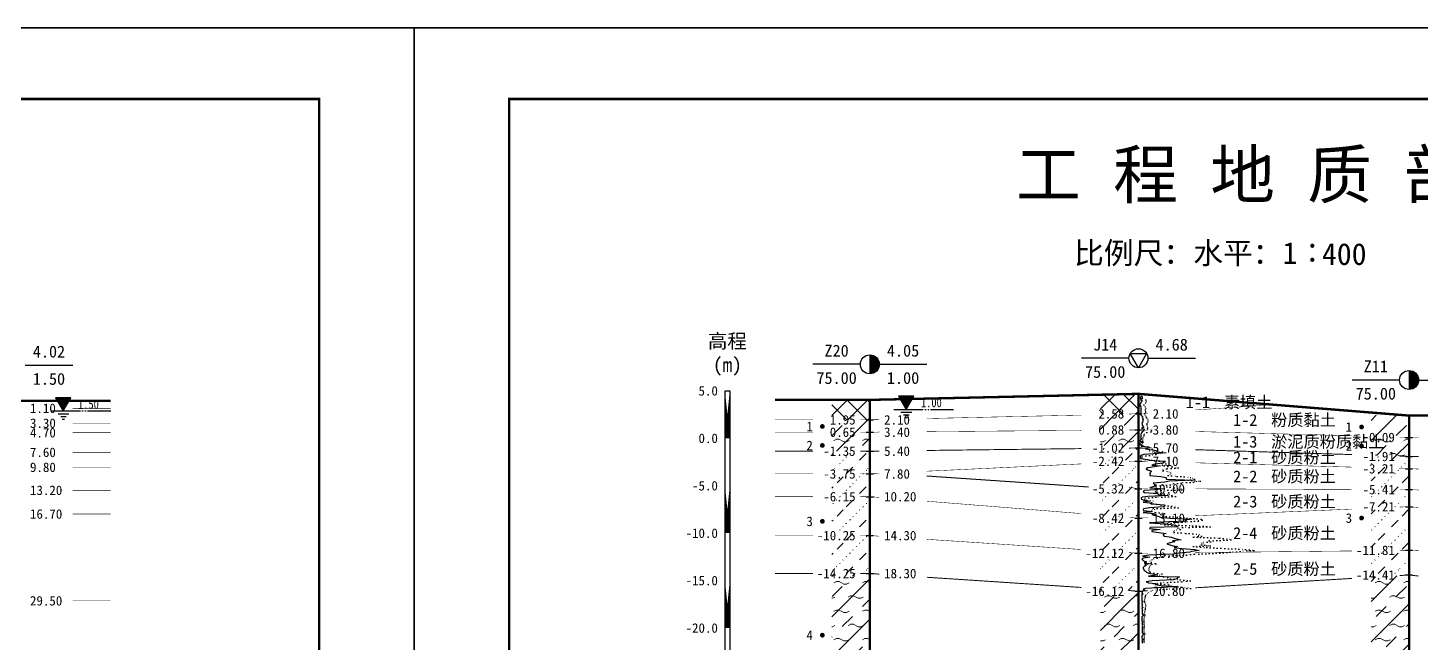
# Model space of a CAD drawing. Extents: x -37 to 3540, y -1485 to 297.
# Drawn here: x 721.3 to 1014.7, y -1020.7 to -891 of the extents above; entities that cross this region are included whole.
import ezdxf
from ezdxf.enums import TextEntityAlignment as Align

# ---------------------------------------------------------------- set-up
doc = ezdxf.new("R2010")
doc.units = 0
doc.linetypes.add('DOT', pattern=[6.35, 0, -6.35])
doc.layers.get('0').update_dxf_attribs({"linetype": 'CONTINUOUS'})
for name, color, linetype in [('CURVE', 200, 'CONTINUOUS'), ('FRAME', 7, 'CONTINUOUS'), ('HOLE', 41, 'CONTINUOUS'), ('RULER', 7, 'CONTINUOUS'), ('SAMPLE', 1, 'CONTINUOUS'), ('STRATUM', 241, 'CONTINUOUS')]:
    doc.layers.add(name, color=color, linetype=linetype)
doc.layers.add('HATCH', color=7, linetype='CONTINUOUS', lineweight=13)
doc.styles.add('ST', font='')
doc.styles.get('ST').set_extended_font_data('SimSun')
pattern_1 = [(45, (802.6102, -1188), (-2.12132, 2.12132), [10, 0]), (135, (802.6102, -1188), (-2.12132, -2.12132), [10, 0])]
pattern_2 = [(45, (802.61, -1188), (-4.24264, 4.24264), [10, 0]), (45, (803.671, -1191.182), (-2.12132, 6.36396), [3, -3])]
pattern_3 = [(45, (802.61, -1188), (-4.24264, 4.24264), [10, 0]), (45, (803.671, -1191.182), (-2.12132, 6.36396), [3, -3]), (26.565, (803.6844, -1188.2536), (5.999823, 5.999812), [0.567, -12.849]), (0, (803.1174, -1188.2536), (0, 6), [0.567, -5.433]), (26.565, (801.029, -1188), (5.999823, 5.999812), [0.567, -12.849]), (0, (801.536, -1187.7464), (0, 6), [0.567, -5.433]), (153.435, (803.1174, -1188.2536), (-5.999818, -5e-06), [1.134, -12.2826]), (26.565, (806.6844, -1185.2536), (5.999823, 5.999812), [0.567, -12.849]), (0, (806.1174, -1185.2536), (0, 6), [0.567, -5.433]), (26.565, (804.029, -1185), (5.999823, 5.999812), [0.567, -12.849]), (0, (804.536, -1184.7464), (0, 6), [0.567, -5.433]), (153.435, (806.1174, -1185.2536), (-5.999818, -5e-06), [1.134, -12.2826])]
pattern_4 = [(45, (802.61, -1188), (-7e-07, 6.99998), [1.97196, -7.92754]), (45, (805.423, -1185.171), (-7e-07, 6.99998), [1.99367, -7.90583]), (45, (807.6777, -1182.918), (-7e-07, 6.99998), [1.81361, -8.08588]), (26.565, (802.6102, -1184.5), (7, 7), [0.0965, -15.55598]), (36.8699, (803.3102, -1183.8), (7, 7), [0.19775, -34.80225]), (315, (806.11, -1181.024), (6.99998, 1e-06), [0.03305, -9.86644]), (26.565, (806.1102, -1188), (7, 7), [0.14475, -15.50773]), (26.565, (806.8102, -1187.3), (7, 7), [0.10528, -15.5472]), (90, (807.16, -1186.95), (-7, -5e-07), [0.02877, -6.97123]), (26.565, (807.5102, -1186.6), (7, 7), [0.091, -31.21394]), (36.8699, (808.2102, -1185.9), (7, 7), [0.11069, -34.88931]), (45, (808.91, -1185.2), (-2e-07, 6.99998), [0.10911, -9.79038]), (315, (809.5244, -1184.452), (6.99998, 1e-06), [0.03305, -9.86644]), (36.8699, (804.0102, -1183.1), (7, 7), [0.10224, -34.89776]), (53.1301, (804.7102, -1182.4), (14, 21), [0.13438, -34.86562]), (53.1301, (805.4102, -1181.7), (14, 21), [0.12625, -34.87375])]

# ---------------------------------------------------------------- blocks, each defined once
blk = doc.blocks.new('Gwl')
blk.add_lwpolyline([(0, 0, 0, 3.22, 0), (0, 2.79, 3.22, 3.22, 0)], format="xyseb")
for points in [[(-2.63, 0), (3.61, 0)], [(3.93, 0), (4.21, 0)], [(4.53, 0), (4.8, 0)], [(5.09, 0), (9.99, 0)], [(-1.09, -0.61), (1.16, -0.61)], [(-0.54, -1.14), (0.61, -1.14)], [(-0.19, -1.74), (0.26, -1.74)]]:
    blk.add_lwpolyline(points)
blk.add_lwpolyline([(0, 0), (1.61, 2.79), (-1.61, 2.79)], close=True)
at = {"style": 'ST', "width": 0.8}
blk.add_attdef('*GWL', (3.14, 0.45), '', height=2, dxfattribs=at)
blk = doc.blocks.new('图头_剖面图A3')
at = {"style": 'ST'}
for s, height, p in [('工 程 地 质 剖 面 图', 10, (-15.09, 10.79)), ('比例尺：水平：1∶            垂直：1∶', 4.6, (-11.5, -5.76))]:
    blk.add_text(s, height=height, dxfattribs=at).set_placement(p, align=Align.MIDDLE_CENTER)
for tag, height, p in [('01_剖面号', 10, (64.41, 11.39)), ('03＿纵向比例', 4.6, (50.43, -5.28)), ('02_横向比例', 4.6, (-18.82, -5.99))]:
    blk.add_attdef(tag, text='', height=height, dxfattribs=at).set_placement(p, align=Align.MIDDLE_LEFT)
blk = doc.blocks.new('H_sam_hole')
blk.add_line((0, 2), (0, -2))
at = {"const_width": 2}
blk.add_lwpolyline([(0, -1, 0.414214), (1, 0, 0.414214), (0, 1, 1)], format="xyb", dxfattribs=at)
blk.add_circle((0, 0), 2)
blk = doc.blocks.new('H_cpt_hole')
for p, q in [((-1.73, 1), (1.73, 1)), ((0, -2), (-1.73, 1)), ((1.73, 1), (0, -2))]:
    blk.add_line(p, q)
blk.add_circle((0, 0), 2)
blk = doc.blocks.new('SampleSoilUndisturbed')
at = {"const_width": 0.5}
blk.add_lwpolyline([(-0.25, 0, 1), (0.25, 0, 1)], format="xyb", close=True, dxfattribs=at)

msp = doc.modelspace()

# ---------------------------------------------------------------- hatches: boundary and pattern name
at = {"layer": 'HATCH'}
h = msp.add_hatch(dxfattribs=at)
h.set_pattern_fill('STT', color=50, style=0)
h.set_pattern_definition(pattern_1)
h.paths.add_polyline_path([(955.14, -968.16), (947.14, -968.34), (947.14, -972.54), (955.14, -972.36)])
h.paths.add_polyline_path([(945.93, -973.84), (952.63, -973.84), (952.63, -970.91), (945.93, -970.91)], flags=9)
h = msp.add_hatch(dxfattribs=at)
h.set_pattern_fill('STT', color=50, style=0)
h.set_pattern_definition(pattern_1)
h.paths.add_polyline_path([(898.58, -969.43), (890.58, -969.43), (890.58, -973.63), (898.58, -973.63)])
h.paths.add_polyline_path([(889.37, -975.12), (896.07, -975.12), (896.07, -972.19), (889.37, -972.19)], flags=9)
h = msp.add_hatch(dxfattribs=at)
h.set_pattern_fill('FZNT', color=32, style=0)
h.set_pattern_definition(pattern_2)
h.paths.add_polyline_path([(955.14, -972.36), (947.14, -972.54), (947.14, -975.82), (955.14, -975.76)])
h.paths.add_polyline_path([(945.93, -977.24), (952.63, -977.24), (952.63, -974.31), (945.93, -974.31)], flags=9)
h.paths.add_polyline_path([(945.93, -973.84), (952.63, -973.84), (952.63, -970.91), (945.93, -970.91)], flags=9)
h = msp.add_hatch(dxfattribs=at)
h.set_pattern_fill('FZNT', color=32, style=0)
h.set_pattern_definition(pattern_2)
h.paths.add_polyline_path([(898.58, -973.63), (890.58, -973.63), (890.58, -976.23), (898.58, -976.23)])
h.paths.add_polyline_path([(889.37, -977.72), (896.07, -977.72), (896.07, -974.79), (889.37, -974.79)], flags=9)
h.paths.add_polyline_path([(889.37, -975.12), (896.07, -975.12), (896.07, -972.19), (889.37, -972.19)], flags=9)
h = msp.add_hatch(dxfattribs=at)
h.set_pattern_fill('FZNT', color=32, style=0)
h.set_pattern_definition(pattern_2)
h.paths.add_polyline_path([(1012.13, -972.74), (1004.13, -972.09), (1004.13, -977.11), (1012.13, -977.34)])
h.paths.add_polyline_path([(982.26, -980.68), (1008.94, -980.68), (1008.94, -975.74), (982.26, -975.74)], flags=9)
h.paths.add_polyline_path([(1002.92, -978.82), (1009.62, -978.82), (1009.62, -975.89), (1002.92, -975.89)], flags=9)
h = msp.add_hatch(dxfattribs=at)
h.set_pattern_fill('YNFNT', color=251, style=0)
h.set_pattern_definition(pattern_3)
h.paths.add_polyline_path([(898.58, -976.23), (890.58, -976.23), (890.58, -980.23), (898.58, -980.23)])
h.paths.add_polyline_path([(887.94, -981.72), (896.07, -981.72), (896.07, -978.79), (887.94, -978.79)], flags=9)
h.paths.add_polyline_path([(889.37, -977.72), (896.07, -977.72), (896.07, -974.79), (889.37, -974.79)], flags=9)
h = msp.add_hatch(dxfattribs=at)
h.set_pattern_fill('YNFNT', color=251, style=0)
h.set_pattern_definition(pattern_3)
h.paths.add_polyline_path([(955.14, -975.76), (947.14, -975.82), (947.14, -979.65), (955.14, -979.56)])
h.paths.add_polyline_path([(944.5, -981.04), (952.63, -981.04), (952.63, -978.11), (944.5, -978.11)], flags=9)
h.paths.add_polyline_path([(945.93, -977.24), (952.63, -977.24), (952.63, -974.31), (945.93, -974.31)], flags=9)
h = msp.add_hatch(dxfattribs=at)
h.set_pattern_fill('YNFNT', color=251, style=0)
h.set_pattern_definition(pattern_3)
h.paths.add_polyline_path([(1012.13, -977.34), (1004.13, -977.11), (1004.13, -981.09), (1012.13, -981.34)])
h.paths.add_polyline_path([(982.26, -980.68), (1008.94, -980.68), (1008.94, -975.74), (982.26, -975.74)], flags=9)
h.paths.add_polyline_path([(1001.49, -982.82), (1009.62, -982.82), (1009.62, -979.89), (1001.49, -979.89)], flags=9)
h.paths.add_polyline_path([(1002.92, -978.82), (1009.62, -978.82), (1009.62, -975.89), (1002.92, -975.89)], flags=9)
h = msp.add_hatch(dxfattribs=at)
h.set_pattern_fill('SZFT', color=52, style=0)
h.set_pattern_definition(pattern_4)
h.paths.add_polyline_path([(898.58, -980.23), (890.58, -980.23), (890.58, -985.03), (898.58, -985.03)])
h.paths.add_polyline_path([(887.94, -986.52), (896.07, -986.52), (896.07, -983.59), (887.94, -983.59)], flags=9)
h.paths.add_polyline_path([(887.94, -981.72), (896.07, -981.72), (896.07, -978.79), (887.94, -978.79)], flags=9)
h = msp.add_hatch(dxfattribs=at)
h.set_pattern_fill('SZFT', color=52, style=0)
h.set_pattern_definition(pattern_4)
h.paths.add_polyline_path([(955.14, -979.56), (947.14, -979.65), (947.14, -982.73), (955.14, -982.36)])
h.paths.add_polyline_path([(944.5, -983.84), (952.62, -983.84), (952.62, -980.94), (944.5, -980.94)], flags=9)
h.paths.add_polyline_path([(944.5, -981.04), (952.63, -981.04), (952.63, -978.11), (944.5, -978.11)], flags=9)
h = msp.add_hatch(dxfattribs=at)
h.set_pattern_fill('SZFT', color=52, style=0)
h.set_pattern_definition(pattern_4)
h.paths.add_polyline_path([(1012.13, -981.34), (1004.13, -981.09), (1004.13, -983.71), (1012.13, -983.94)])
h.paths.add_polyline_path([(1001.49, -985.42), (1009.62, -985.42), (1009.62, -982.49), (1001.49, -982.49)], flags=9)
h.paths.add_polyline_path([(1001.49, -982.82), (1009.62, -982.82), (1009.62, -979.89), (1001.49, -979.89)], flags=9)
h = msp.add_hatch(dxfattribs=at)
h.set_pattern_fill('SZFT', color=52, style=0)
h.set_pattern_definition(pattern_4)
h.paths.add_polyline_path([(955.14, -982.36), (947.14, -982.73), (947.14, -986.89), (955.14, -988.16)])
h.paths.add_polyline_path([(944.5, -989.64), (952.63, -989.64), (952.63, -986.71), (944.5, -986.71)], flags=9)
h.paths.add_polyline_path([(944.5, -983.84), (952.62, -983.84), (952.62, -980.94), (944.5, -980.94)], flags=9)
h = msp.add_hatch(dxfattribs=at)
h.set_pattern_fill('SZFT', color=52, style=0)
h.set_pattern_definition(pattern_4)
h.paths.add_polyline_path([(1012.13, -983.94), (1004.13, -983.71), (1004.13, -988.31), (1012.13, -988.34)])
h.paths.add_polyline_path([(1001.49, -989.82), (1009.62, -989.82), (1009.62, -986.91), (1001.49, -986.91)], flags=9)
h.paths.add_polyline_path([(1001.49, -985.42), (1009.62, -985.42), (1009.62, -982.49), (1001.49, -982.49)], flags=9)
h = msp.add_hatch(dxfattribs=at)
h.set_pattern_fill('SZFT', color=52, style=0)
h.set_pattern_definition(pattern_4)
h.paths.add_polyline_path([(898.58, -985.03), (890.58, -985.03), (890.58, -989.83), (898.58, -989.83)])
h.paths.add_polyline_path([(887.94, -991.32), (896.07, -991.32), (896.07, -988.39), (887.94, -988.39)], flags=9)
h.paths.add_polyline_path([(887.94, -986.52), (896.07, -986.52), (896.07, -983.59), (887.94, -983.59)], flags=9)
h = msp.add_hatch(dxfattribs=at)
h.set_pattern_fill('SZFT', color=52, style=0)
h.set_pattern_definition(pattern_4)
h.paths.add_polyline_path([(898.58, -989.83), (890.58, -989.83), (890.58, -998.03), (898.58, -998.03)])
h.paths.add_polyline_path([(886.51, -999.52), (896.07, -999.52), (896.07, -996.59), (886.51, -996.59)], flags=9)
h.paths.add_polyline_path([(887.94, -991.32), (896.07, -991.32), (896.07, -988.39), (887.94, -988.39)], flags=9)
h = msp.add_hatch(dxfattribs=at)
h.set_pattern_fill('SZFT', color=52, style=0)
h.set_pattern_definition(pattern_4)
h.paths.add_polyline_path([(955.14, -988.16), (947.14, -986.89), (947.14, -993.72), (955.14, -994.36)])
h.paths.add_polyline_path([(944.5, -995.84), (952.63, -995.84), (952.63, -992.91), (944.5, -992.91)], flags=9)
h.paths.add_polyline_path([(944.5, -989.64), (952.63, -989.64), (952.63, -986.71), (944.5, -986.71)], flags=9)
h = msp.add_hatch(dxfattribs=at)
h.set_pattern_fill('SZFT', color=52, style=0)
h.set_pattern_definition(pattern_4)
h.paths.add_polyline_path([(1012.13, -988.34), (1004.13, -988.31), (1004.13, -992.28), (1012.13, -991.94)])
h.paths.add_polyline_path([(1001.49, -993.42), (1009.62, -993.42), (1009.62, -990.51), (1001.49, -990.51)], flags=9)
h.paths.add_polyline_path([(1001.49, -989.82), (1009.62, -989.82), (1009.62, -986.91), (1001.49, -986.91)], flags=9)
h = msp.add_hatch(dxfattribs=at)
h.set_pattern_fill('SZFT', color=52, style=0)
h.set_pattern_definition(pattern_4)
h.paths.add_polyline_path([(1012.13, -991.94), (1004.13, -992.28), (1004.13, -1001.22), (1012.13, -1001.14)])
h.paths.add_polyline_path([(1000.06, -1002.62), (1009.62, -1002.62), (1009.62, -999.69), (1000.06, -999.69)], flags=9)
h.paths.add_polyline_path([(1001.49, -993.42), (1009.62, -993.42), (1009.62, -990.51), (1001.49, -990.51)], flags=9)
h = msp.add_hatch(dxfattribs=at)
h.set_pattern_fill('SZFT', color=52, style=0)
h.set_pattern_definition(pattern_4)
h.paths.add_polyline_path([(955.14, -994.36), (947.14, -993.72), (947.14, -1001.23), (955.14, -1001.76)])
h.paths.add_polyline_path([(943.07, -1003.24), (952.62, -1003.24), (952.62, -1000.33), (943.07, -1000.33)], flags=9)
h.paths.add_polyline_path([(944.5, -995.84), (952.63, -995.84), (952.63, -992.91), (944.5, -992.91)], flags=9)
h = msp.add_hatch(dxfattribs=at)
h.set_pattern_fill('SZFT', color=52, style=0)
h.set_pattern_definition(pattern_4)
h.paths.add_polyline_path([(898.58, -998.03), (890.58, -998.03), (890.58, -1006.03), (898.58, -1006.03)])
h.paths.add_polyline_path([(886.51, -1007.52), (896.06, -1007.52), (896.06, -1004.6), (886.51, -1004.6)], flags=9)
h.paths.add_polyline_path([(886.51, -999.52), (896.07, -999.52), (896.07, -996.59), (886.51, -996.59)], flags=9)
h = msp.add_hatch(dxfattribs=at)
h.set_pattern_fill('SZFT', color=52, style=0)
h.set_pattern_definition(pattern_4)
h.paths.add_polyline_path([(955.14, -1001.76), (947.14, -1001.23), (947.14, -1009.23), (955.14, -1009.76)])
h.paths.add_polyline_path([(943.07, -1011.24), (952.63, -1011.24), (952.63, -1008.31), (943.07, -1008.31)], flags=9)
h.paths.add_polyline_path([(943.07, -1003.24), (952.62, -1003.24), (952.62, -1000.33), (943.07, -1000.33)], flags=9)
h = msp.add_hatch(dxfattribs=at)
h.set_pattern_fill('SZFT', color=52, style=0)
h.set_pattern_definition(pattern_4)
h.paths.add_polyline_path([(1012.13, -1001.14), (1004.13, -1001.22), (1004.13, -1006.82), (1012.13, -1006.34)])
h.paths.add_polyline_path([(1000.06, -1007.82), (1009.62, -1007.82), (1009.62, -1004.91), (1000.06, -1004.91)], flags=9)
h.paths.add_polyline_path([(1000.06, -1002.62), (1009.62, -1002.62), (1009.62, -999.69), (1000.06, -999.69)], flags=9)
h = msp.add_hatch(dxfattribs=at)
h.set_pattern_fill('YNFNT', color=251, style=0)
h.set_pattern_definition(pattern_3)
h.paths.add_polyline_path([(898.58, -1006.03), (890.58, -1006.03), (890.58, -1030.03), (898.58, -1030.03)])
h.paths.add_polyline_path([(886.51, -1031.52), (896.07, -1031.52), (896.07, -1028.59), (886.51, -1028.59)], flags=9)
h.paths.add_polyline_path([(886.51, -1007.52), (896.06, -1007.52), (896.06, -1004.6), (886.51, -1004.6)], flags=9)
h = msp.add_hatch(dxfattribs=at)
h.set_pattern_fill('YNFNT', color=251, style=0)
h.set_pattern_definition(pattern_3)
h.paths.add_polyline_path([(1012.13, -1006.34), (1004.13, -1006.82), (1004.13, -1038.38), (1012.13, -1037.74)])
h.paths.add_polyline_path([(982.26, -1027.09), (1008.94, -1027.09), (1008.94, -1022.14), (982.26, -1022.14)], flags=9)
h.paths.add_polyline_path([(1000.06, -1039.22), (1009.62, -1039.22), (1009.62, -1036.29), (1000.06, -1036.29)], flags=9)
h.paths.add_polyline_path([(1000.06, -1007.82), (1009.62, -1007.82), (1009.62, -1004.91), (1000.06, -1004.91)], flags=9)
h = msp.add_hatch(dxfattribs=at)
h.set_pattern_fill('YNFNT', color=251, style=0)
h.set_pattern_definition(pattern_3)
h.paths.add_polyline_path([(955.14, -1009.76), (947.14, -1009.23), (947.14, -1040.61), (955.14, -1042.36)])
h.paths.add_polyline_path([(943.07, -1043.84), (952.63, -1043.84), (952.63, -1040.91), (943.07, -1040.91)], flags=9)
h.paths.add_polyline_path([(943.07, -1011.24), (952.63, -1011.24), (952.63, -1008.31), (943.07, -1008.31)], flags=9)

# ---------------------------------------------------------------- linework, layer by layer
at = {"layer": 'CURVE', "color": 30, "linetype": 'Continuous'}
msp.add_lwpolyline([(955.73, -968.56), (955.69, -968.76), (955.54, -968.96), (955.56, -969.16), (955.61, -969.36), (955.85, -969.56), (955.83, -969.76), (955.63, -969.96), (955.57, -970.16), (955.51, -970.36), (955.37, -970.56), (955.63, -970.76), (955.58, -970.96), (955.66, -971.16), (955.72, -971.36), (955.65, -971.56), (955.62, -971.76), (955.68, -971.96), (955.67, -972.16), (955.45, -972.36), (955.63, -972.56), (955.89, -972.76), (956.01, -972.96), (955.96, -973.16), (956.04, -973.36), (956.14, -973.56), (955.97, -973.76), (956.08, -973.96), (955.99, -974.16), (955.86, -974.36), (955.91, -974.56), (955.92, -974.76), (956.05, -974.96), (956.29, -975.16), (955.78, -975.36), (956.2, -975.56), (956.32, -975.76), (956.3, -975.96), (955.95, -976.16), (955.8, -976.36), (955.69, -976.56), (955.68, -976.76), (955.65, -976.96), (955.62, -977.16), (955.59, -977.36), (955.89, -977.56), (955.64, -977.76), (955.52, -977.96), (955.48, -978.16), (956.24, -978.36), (955.46, -978.56), (955.46, -978.76), (955.74, -978.96), (955.69, -979.16), (957.3, -979.36), (957.63, -979.56), (956.62, -979.76), (958.01, -979.96), (959.27, -980.16), (958.93, -980.36), (960.95, -980.56), (959.45, -980.76), (956.26, -980.96), (955.65, -981.16), (955.48, -981.36), (955.55, -981.56), (955.59, -981.76), (957.01, -981.96), (957.5, -982.16), (960.76, -982.36), (960.6, -982.56), (960.29, -982.76), (958.57, -982.96), (957.94, -983.16), (959.82, -983.36), (958.55, -983.56), (957.13, -983.76), (956.78, -983.96), (957.04, -984.16), (957.75, -984.36), (957.8, -984.56), (957.52, -984.76), (957.58, -984.96), (957.54, -985.16), (957.54, -985.36), (959.89, -985.56), (960.95, -985.76), (960.91, -985.96), (961.08, -986.16), (966.75, -986.36), (961.58, -986.56), (960.73, -986.76), (958.25, -986.96), (958.45, -987.16), (958.73, -987.36), (958.87, -987.56), (958.19, -987.76), (957.57, -987.96), (960.65, -988.16), (958.51, -988.36), (956.38, -988.56), (956.14, -988.76), (956.42, -988.96), (959.15, -989.16), (959.34, -989.36), (961.49, -989.56), (957.12, -989.76), (955.91, -989.96), (955.7, -990.16), (955.76, -990.36), (956.25, -990.56), (957.69, -990.76), (956.16, -990.96), (957.57, -991.16), (957.91, -991.36), (960.63, -991.56), (960.68, -991.76), (960.39, -991.96), (957.57, -992.16), (956.24, -992.36), (956.14, -992.56), (956.18, -992.76), (958.08, -992.96), (956.12, -993.16), (958.48, -993.36), (957.99, -993.56), (958.38, -993.76), (959.25, -993.96), (959.81, -994.16), (961.73, -994.36), (966.37, -994.56), (964.88, -994.76), (965.29, -994.96), (961.52, -995.16), (957.49, -995.36), (960.81, -995.56), (962.63, -995.76), (963.21, -995.96), (963.52, -996.16), (957.71, -996.36), (957.46, -996.56), (959.73, -996.76), (957.94, -996.96), (957.94, -997.16), (959.47, -997.36), (960.95, -997.56), (960.44, -997.76), (960.38, -997.96), (960.63, -998.16), (962.07, -998.36), (962.68, -998.56), (963.5, -998.76), (964.13, -998.96), (962.31, -999.16), (962.83, -999.36), (961.85, -999.56), (961.09, -999.76), (961.73, -999.96), (962.48, -1000.16), (963.36, -1000.36), (962.69, -1000.56), (964.25, -1000.76), (966.99, -1000.96), (967.94, -1001.16), (966.34, -1001.36), (965.99, -1001.56), (963.68, -1001.76), (962.55, -1001.96), (957.34, -1002.16), (955.97, -1002.36), (957.53, -1002.56), (956.24, -1002.76), (955.88, -1002.96), (956.03, -1003.16), (956.24, -1003.36), (956.86, -1003.56), (956.37, -1003.76), (957.84, -1003.96), (956.52, -1004.16), (956.77, -1004.36), (956.37, -1004.56), (956.13, -1004.76), (956.16, -1004.96), (956.3, -1005.16), (956.34, -1005.36), (956.66, -1005.56), (956.87, -1005.76), (957.23, -1005.96), (958.55, -1006.16), (959.14, -1006.36), (957.28, -1006.56), (963.82, -1006.76), (963.4, -1006.96), (963.22, -1007.16), (962.5, -1007.36), (958.01, -1007.56), (956.74, -1007.76), (957.24, -1007.96), (958.78, -1008.16), (958.65, -1008.36), (959.92, -1008.56), (963.34, -1008.76), (960.34, -1008.96), (956.72, -1009.16), (956.16, -1009.36), (956.48, -1009.56), (955.99, -1009.76), (955.92, -1009.96), (955.86, -1010.16), (956.15, -1010.36), (955.8, -1010.56), (955.87, -1010.76), (955.88, -1010.96), (955.83, -1011.16), (955.84, -1011.36), (955.86, -1011.56), (955.88, -1011.76), (956.12, -1011.96), (955.86, -1012.16), (955.89, -1012.36), (955.95, -1012.56), (955.91, -1012.76), (955.89, -1012.96), (956.12, -1013.16), (955.94, -1013.36), (955.89, -1013.56), (955.97, -1013.76), (955.95, -1013.96), (955.94, -1014.16), (955.91, -1014.36), (955.92, -1014.56), (956.22, -1014.76), (956.05, -1014.96), (955.89, -1015.16), (955.89, -1015.36), (955.92, -1015.56), (955.89, -1015.76), (955.89, -1015.96), (955.91, -1016.16), (956.15, -1016.36), (955.85, -1016.56), (955.97, -1016.76), (955.95, -1016.96), (955.98, -1017.16), (955.94, -1017.36), (955.92, -1017.56), (955.92, -1017.76), (955.95, -1017.96), (955.9, -1018.16), (955.95, -1018.36), (955.93, -1018.56), (956.28, -1018.76), (956.16, -1018.96), (955.96, -1019.16), (955.88, -1019.36), (955.88, -1019.56), (955.92, -1019.76), (955.99, -1019.96), (955.89, -1020.16), (955.92, -1020.36), (955.97, -1020.56), (955.96, -1020.76)], dxfattribs=at)
at = {"layer": 'CURVE', "color": 100, "linetype": 'DOT', "ltscale": 0.1}
msp.add_lwpolyline([(955.83, -968.56), (955.94, -968.76), (955.9, -968.96), (955.9, -969.16), (956.61, -969.36), (956.69, -969.56), (956.78, -969.76), (956.76, -969.96), (956.66, -970.16), (956.2, -970.36), (956.31, -970.56), (956.49, -970.76), (956.57, -970.96), (956.73, -971.16), (956.62, -971.36), (956.56, -971.56), (956.57, -971.76), (956.63, -971.96), (956.67, -972.16), (956.35, -972.36), (956.49, -972.56), (956.62, -972.76), (956.7, -972.96), (956.85, -973.16), (956.88, -973.36), (957.13, -973.56), (957.12, -973.76), (957.11, -973.96), (957.12, -974.16), (956.93, -974.36), (956.88, -974.56), (956.9, -974.76), (957, -974.96), (957.05, -975.16), (956.98, -975.36), (957.07, -975.56), (957.81, -975.76), (957.92, -975.96), (957.76, -976.16), (956.88, -976.36), (956.41, -976.56), (956.29, -976.76), (956.3, -976.96), (956.31, -977.16), (956.06, -977.36), (956.11, -977.56), (956.06, -977.76), (956, -977.96), (955.97, -978.16), (955.88, -978.36), (955.97, -978.56), (955.86, -978.76), (955.96, -978.96), (956.23, -979.16), (957.31, -979.36), (957.81, -979.56), (958.03, -979.76), (958.14, -979.96), (957.42, -980.16), (958.07, -980.36), (958.5, -980.56), (958.73, -980.76), (958.83, -980.96), (957.45, -981.16), (955.92, -981.36), (955.83, -981.56), (956.06, -981.76), (956.63, -981.96), (957.89, -982.16), (959.6, -982.36), (960.7, -982.56), (960.07, -982.76), (961.07, -982.96), (960.74, -983.16), (960.58, -983.36), (962.27, -983.56), (963.53, -983.76), (961.03, -983.96), (960.25, -984.16), (960.36, -984.36), (961.51, -984.56), (961.89, -984.76), (962.05, -984.96), (961.82, -985.16), (961.39, -985.36), (963.32, -985.56), (966.05, -985.76), (966.51, -985.96), (966.92, -986.16), (965.58, -986.36), (968.14, -986.56), (966.75, -986.76), (964.11, -986.96), (962.46, -987.16), (961.79, -987.36), (959.69, -987.56), (961.1, -987.76), (962.68, -987.96), (964.08, -988.16), (964.3, -988.36), (959.9, -988.56), (958.63, -988.76), (958.99, -988.96), (959.83, -989.16), (961.59, -989.36), (962.17, -989.56), (962.97, -989.76), (958.8, -989.96), (956.53, -990.16), (956.37, -990.36), (956.85, -990.56), (958.25, -990.76), (957.91, -990.96), (957.84, -991.16), (958.23, -991.36), (960.03, -991.56), (961.37, -991.76), (962.87, -991.96), (963.5, -992.16), (958.07, -992.36), (958.58, -992.56), (957.96, -992.76), (957.83, -992.96), (958.76, -993.16), (960.63, -993.36), (959.8, -993.56), (960.08, -993.76), (960.27, -993.96), (963.29, -994.16), (965.31, -994.36), (968.44, -994.56), (968.55, -994.76), (967.69, -994.96), (965.05, -995.16), (962.74, -995.36), (959.83, -995.56), (960.69, -995.76), (966.55, -995.96), (970.26, -996.16), (964.42, -996.36), (963.36, -996.56), (963.95, -996.76), (962.73, -996.96), (962.54, -997.16), (962.69, -997.36), (965.11, -997.56), (968.02, -997.76), (967.73, -997.96), (968.43, -998.16), (966.74, -998.36), (972.25, -998.56), (974.3, -998.76), (974.57, -998.96), (969.81, -999.16), (970.33, -999.36), (968.42, -999.56), (968.75, -999.76), (968.4, -999.96), (970.26, -1000.16), (966.74, -1000.36), (969.53, -1000.56), (973.36, -1000.76), (977.7, -1000.96), (979.42, -1001.16), (976.54, -1001.36), (974.46, -1001.56), (971.52, -1001.76), (966.85, -1001.96), (965.26, -1002.16), (960.16, -1002.36), (960.34, -1002.56), (959.11, -1002.76), (958.35, -1002.96), (958.01, -1003.16), (957.52, -1003.36), (957.88, -1003.56), (957.83, -1003.76), (958.8, -1003.96), (957.99, -1004.16), (957.65, -1004.36), (957.51, -1004.56), (957.41, -1004.76), (957.32, -1004.96), (957.35, -1005.16), (957.23, -1005.36), (957.37, -1005.56), (957.58, -1005.76), (958.41, -1005.96), (960.21, -1006.16), (959.59, -1006.36), (959.93, -1006.56), (960.45, -1006.76), (961.31, -1006.96), (961.89, -1007.16), (963.95, -1007.36), (966.02, -1007.56), (964.18, -1007.76), (959.84, -1007.96), (958.4, -1008.16), (961.46, -1008.36), (961.52, -1008.56), (961.97, -1008.76), (965.51, -1008.96), (966.09, -1009.16), (961.09, -1009.36), (958.2, -1009.56), (957.8, -1009.76), (957.31, -1009.96), (957.12, -1010.16), (956.75, -1010.36), (956.62, -1010.56), (956.58, -1010.76), (956.57, -1010.96), (956.55, -1011.16), (956.39, -1011.36), (956.38, -1011.56), (956.41, -1011.76), (956.4, -1011.96), (956.44, -1012.16), (956.58, -1012.36), (956.65, -1012.56), (956.69, -1012.76), (956.66, -1012.96), (956.59, -1013.16), (956.56, -1013.36), (956.58, -1013.56), (956.51, -1013.76), (956.49, -1013.96), (956.47, -1014.16), (956.3, -1014.36), (956.35, -1014.56), (956.48, -1014.76), (956.46, -1014.96), (956.42, -1015.16), (956.31, -1015.36), (956.28, -1015.56), (956.27, -1015.76), (956.27, -1015.96), (956.29, -1016.16), (956.48, -1016.36), (956.31, -1016.56), (956.33, -1016.76), (956.36, -1016.96), (956.32, -1017.16), (956.31, -1017.36), (956.29, -1017.56), (956.28, -1017.76), (956.28, -1017.96), (956.3, -1018.16), (956.28, -1018.36), (956.33, -1018.56), (956.46, -1018.76), (956.4, -1018.96), (956.37, -1019.16), (956.37, -1019.36), (956.33, -1019.56), (956.31, -1019.76), (956.29, -1019.96), (956.29, -1020.16), (956.25, -1020.36), (956.32, -1020.56), (956.32, -1020.76)], dxfattribs=at)
at = {"layer": 'FRAME', "color": 245, "linetype": 'Continuous'}
msp.add_line((701.72, -891), (1414.49, -891), dxfattribs=at)
for points in [[(382.61, -1188), (802.61, -1188), (802.61, -891), (382.61, -891)], [(802.61, -1188), (1222.61, -1188), (1222.61, -891), (802.61, -891)]]:
    msp.add_lwpolyline(points, close=True, dxfattribs=at)
at = {"layer": 'FRAME', "linetype": 'Continuous', "const_width": 0.5}
for points in [[(402.61, -1173), (782.61, -1173), (782.61, -906), (402.61, -906)], [(822.61, -1173), (1202.61, -1173), (1202.61, -906), (822.61, -906)]]:
    msp.add_lwpolyline(points, close=True, dxfattribs=at)
at = {"layer": 'HOLE', "linetype": 'Continuous'}
for points in [[(720.72, -962.13), (730.72, -962.13)], [(896.58, -961.93), (886.58, -961.93)], [(900.58, -961.93), (910.58, -961.93)], [(953.14, -960.66), (943.14, -960.66)], [(957.14, -960.66), (967.14, -960.66)], [(1010.13, -965.24), (1000.13, -965.24)], [(1014.13, -965.24), (1024.13, -965.24)], [(897.83, -973.63), (899.33, -973.63)], [(954.39, -972.36), (955.89, -972.36)], [(897.83, -976.23), (899.33, -976.23)], [(954.39, -975.76), (955.89, -975.76)], [(954.39, -979.56), (955.89, -979.56)], [(1011.38, -977.34), (1012.88, -977.34)], [(897.83, -980.23), (899.33, -980.23)], [(954.39, -982.36), (955.89, -982.36)], [(1011.38, -981.34), (1012.88, -981.34)], [(897.83, -985.03), (899.33, -985.03)], [(1011.38, -983.94), (1012.88, -983.94)], [(954.39, -988.16), (955.89, -988.16)], [(1011.38, -988.34), (1012.88, -988.34)], [(897.83, -989.83), (899.33, -989.83)], [(954.39, -994.36), (955.89, -994.36)], [(1011.38, -991.94), (1012.88, -991.94)], [(897.83, -998.03), (899.33, -998.03)], [(954.39, -1001.76), (955.89, -1001.76)], [(1011.38, -1001.14), (1012.88, -1001.14)], [(897.83, -1006.03), (899.33, -1006.03)], [(1011.38, -1006.34), (1012.88, -1006.34)], [(954.39, -1009.76), (955.89, -1009.76)]]:
    msp.add_lwpolyline(points, dxfattribs=at)
at = {"layer": 'HOLE', "linetype": 'Continuous', "const_width": 0.5}
for points in [[(955.14, -968.16), (955.14, -1116.86)], [(898.58, -969.43), (898.58, -1119.43)], [(1012.13, -972.74), (1012.13, -1122.74)]]:
    msp.add_lwpolyline(points, dxfattribs=at)
at = {"layer": 'RULER', "linetype": 'Continuous', "const_width": 1}
for points in [[(868.58, -967.52), (868.58, -977.52)], [(868.58, -987.52), (868.58, -997.52)], [(868.58, -1007.52), (868.58, -1017.52)]]:
    msp.add_lwpolyline(points, close=True, dxfattribs=at)
at = {"layer": 'RULER', "linetype": 'Continuous'}
msp.add_lwpolyline([(868.08, -967.52), (869.08, -967.52), (869.08, -1127.52), (868.08, -1127.52)], close=True, dxfattribs=at)
at = {"layer": 'STRATUM', "linetype": 'Continuous'}
for points, const_width in [([(878.58, -969.43), (898.58, -969.43), (955.14, -968.16), (1012.13, -972.74), (1069.07, -972.84), (1126.64, -972.23), (1146.64, -972.23)], 0.5), ([(716.72, -969.7), (718.72, -969.63), (738.72, -969.63)], 0.5), ([(730.72, -971.2), (738.72, -971.2)], 0.1), ([(967.14, -971.55), (969.38, -971.4), (983.63, -970.45)], 0.1), ([(878.58, -973.63), (886.58, -973.63)], 0.1), ([(896.58, -973.63), (898.58, -973.63), (900.58, -973.58)], 0.1), ([(910.58, -973.36), (926.86, -972.99), (943.14, -972.63)], 0.1), ([(953.14, -972.4), (955.14, -972.36), (957.14, -972.22)], 0.1), ([(730.72, -976.34), (738.72, -976.34)], 0.2), ([(730.72, -974.34), (738.72, -974.34)], 0.1), ([(878.58, -976.23), (886.58, -976.23)], 0.1), ([(896.58, -976.23), (898.58, -976.23), (900.58, -976.21)], 0.1), ([(910.58, -976.13), (926.86, -975.99), (943.14, -975.86)], 0.1), ([(953.14, -975.77), (955.14, -975.76), (957.14, -975.81)], 0.1), ([(967.14, -976.09), (983.63, -976.55), (1000.13, -977)], 0.1), ([(910.58, -980.09), (926.86, -979.89), (943.14, -979.7)], 0.2), ([(953.14, -979.58), (955.14, -979.56), (957.14, -979.62)], 0.2), ([(967.14, -979.93), (983.63, -980.45), (1000.13, -980.96)], 0.2), ([(1010.13, -977.28), (1012.13, -977.34), (1014.13, -977.37)], 0.1), ([(730.72, -980.48), (738.72, -980.48)], 0.1), ([(878.58, -980.23), (886.58, -980.23)], 0.2), ([(896.58, -980.23), (898.58, -980.23), (900.58, -980.21)], 0.2), ([(910.58, -984.46), (926.86, -983.69), (943.14, -982.92)], 0.1), ([(953.14, -982.45), (955.14, -982.36), (957.14, -982.41)], 0.1), ([(967.14, -982.69), (983.63, -983.15), (1000.13, -983.6)], 0.1), ([(1010.13, -981.27), (1012.13, -981.34), (1014.13, -981.35)], 0.2), ([(730.72, -983.63), (738.72, -983.63)], 0.1), ([(878.58, -985.03), (886.58, -985.03)], 0.1), ([(896.58, -985.03), (898.58, -985.03), (900.58, -984.94)], 0.1), ([(1010.13, -983.88), (1012.13, -983.94), (1014.13, -984)], 0.1), ([(730.72, -988.48), (738.72, -988.48)], 0.1), ([(953.14, -987.84), (955.14, -988.16), (957.14, -988.16)], 0.1), ([(967.14, -988.19), (983.63, -988.25), (1000.13, -988.3)], 0.1), ([(1010.13, -988.33), (1012.13, -988.34), (1014.13, -988.42)], 0.1), ([(878.58, -989.83), (886.58, -989.83)], 0.1), ([(896.58, -989.83), (898.58, -989.83), (900.58, -989.99)], 0.1), ([(910.58, -990.79), (926.86, -992.09), (943.14, -993.4)], 0.1), ([(730.72, -993.48), (738.72, -993.48)], 0.2), ([(953.14, -994.2), (955.14, -994.36), (957.14, -994.27)], 0.1), ([(967.14, -993.85), (983.63, -993.15), (1000.13, -992.45)], 0.1), ([(1010.13, -992.02), (1012.13, -991.94), (1014.13, -992.11)], 0.1), ([(878.58, -998.03), (886.58, -998.03)], 0.1), ([(896.58, -998.03), (898.58, -998.03), (900.58, -998.16)], 0.1), ([(910.58, -998.82), (926.86, -999.89), (943.14, -1000.97)], 0.1), ([(953.14, -1001.62), (955.14, -1001.76), (957.14, -1001.73)], 0.1), ([(967.14, -1001.63), (983.63, -1001.45), (1000.13, -1001.27)], 0.1), ([(1010.13, -1001.16), (1012.13, -1001.14), (1014.13, -1001.23)], 0.1), ([(878.58, -1006.03), (886.58, -1006.03)], 0.2), ([(896.58, -1006.03), (898.58, -1006.03), (900.58, -1006.16)], 0.2), ([(1010.13, -1006.46), (1012.13, -1006.34), (1014.13, -1006.56)], 0.2), ([(910.58, -1006.82), (926.86, -1007.89), (943.14, -1008.97)], 0.2), ([(967.14, -1009.04), (983.63, -1008.05), (1000.13, -1007.06)], 0.2), ([(730.72, -1011.77), (738.72, -1011.77)], 0.1), ([(953.14, -1009.62), (955.14, -1009.76), (957.14, -1009.64)], 0.2)]:
    msp.add_lwpolyline(points, dxfattribs=dict(at, const_width=const_width))
at = {"layer": 'STRATUM'}
msp.add_lwpolyline([(944.59, -987.81), (910.56, -985.52)], dxfattribs=at)

# ---------------------------------------------------------------- block references
at = {"layer": 'CURVE'}
for p, values in [((728.72, -971.77), {'*GWL': '1.50'}), ((906.23, -971.43), {'*GWL': '1.00'})]:
    msp.add_blockref('Gwl', p, dxfattribs=at).add_auto_attribs(values)
at = {"layer": 'FRAME'}
msp.add_blockref('图头_剖面图A3', (1012.61, -932.7), dxfattribs=at).add_auto_attribs({'01_剖面号': "26--26'", '02_横向比例': '400', '03＿纵向比例': '500'})
at = {"layer": 'HOLE'}
for name, p in [('H_cpt_hole', (955.14, -960.66)), ('H_sam_hole', (898.58, -961.93)), ('H_sam_hole', (1012.13, -965.24))]:
    msp.add_blockref(name, p, dxfattribs=at)
at = {"layer": 'SAMPLE'}
for p in [(888.58, -975.03), (1002.13, -975.14), (888.58, -979.03), (1002.13, -979.14), (888.58, -995.03), (1002.13, -994.34), (888.58, -1019.03)]:
    msp.add_blockref('SampleSoilUndisturbed', p, dxfattribs=at)

# ---------------------------------------------------------------- texts
at = {"layer": 'HOLE', "style": 'ST'}
for s, p in [('4.02', (725.72, -959.25)), ('Z20', (891.58, -959.06)), ('4.05', (905.58, -959.06)), ('J14', (948.14, -957.78)), ('4.68', (962.14, -957.78)), ('75.00', (948.14, -963.53)), ('Z11', (1005.13, -962.36)), ('1.50', (725.72, -965)), ('75.00', (891.58, -964.81)), ('1.00', (905.58, -964.81)), ('75.00', (1005.13, -968.11))]:
    msp.add_text(s, height=2.5, dxfattribs=at).set_placement(p, align=Align.MIDDLE_CENTER)
for s, p in [('1.10', (721.72, -971.2)), ('3.30', (721.72, -974.34)), ('2.10', (901.58, -973.63)), ('2.10', (958.14, -972.36)), ('4.70', (721.72, -976.34)), ('3.40', (901.58, -976.23)), ('3.80', (958.14, -975.76)), ('7.60', (721.72, -980.48)), ('5.40', (901.58, -980.23)), ('5.70', (958.14, -979.56)), ('9.80', (721.72, -983.63)), ('7.10', (958.14, -982.36)), ('7.80', (901.58, -985.03)), ('13.20', (721.72, -988.48)), ('10.00', (958.14, -988.16)), ('10.20', (901.58, -989.83)), ('16.70', (721.72, -993.48)), ('13.10', (958.14, -994.36)), ('14.30', (901.58, -998.03)), ('16.80', (958.14, -1001.76)), ('18.30', (901.58, -1006.03)), ('20.80', (958.14, -1009.76)), ('29.50', (721.72, -1011.77))]:
    msp.add_text(s, height=2, dxfattribs=at).set_placement(p, align=Align.MIDDLE_LEFT)
for s, p in [('1.95', (895.58, -973.63)), ('2.58', (952.14, -972.36)), ('0.65', (895.58, -976.23)), ('0.88', (952.14, -975.76)), ('0.09', (1009.13, -977.34)), ('-1.35', (895.58, -980.23)), ('-1.02', (952.14, -979.56)), ('-2.42', (952.14, -982.36)), ('-1.91', (1009.13, -981.34)), ('-3.75', (895.58, -985.03)), ('-3.21', (1009.13, -983.94)), ('-5.32', (952.14, -988.16)), ('-5.41', (1009.13, -988.34)), ('-6.15', (895.58, -989.83)), ('-7.21', (1009.13, -991.94)), ('-8.42', (952.14, -994.36)), ('-10.25', (895.58, -998.03)), ('-11.81', (1009.13, -1001.14)), ('-12.12', (952.14, -1001.76)), ('-14.25', (895.58, -1006.03)), ('-14.41', (1009.13, -1006.34)), ('-16.12', (952.14, -1009.76))]:
    msp.add_text(s, height=2, dxfattribs=at).set_placement(p, align=Align.MIDDLE_RIGHT)
at = {"layer": 'RULER', "style": 'ST'}
for s, p in [('高程', (868.58, -955.52)), ('(m)', (868.58, -960.52))]:
    msp.add_text(s, height=3, dxfattribs=at).set_placement(p, align=Align.TOP_CENTER)
for s, p in [('5.0', (866.58, -967.52)), ('0.0', (866.58, -977.52)), ('-5.0', (866.58, -987.52)), ('-10.0', (866.58, -997.52)), ('-15.0', (866.58, -1007.52)), ('-20.0', (866.58, -1017.52))]:
    msp.add_text(s, height=2, dxfattribs=at).set_placement(p, align=Align.MIDDLE_RIGHT)
at = {"layer": 'SAMPLE', "style": 'ST'}
for s, p in [('1', (886.58, -975.03)), ('1', (1000.13, -975.14)), ('2', (886.58, -979.03)), ('2', (1000.13, -979.14)), ('3', (886.58, -995.03)), ('3', (1000.13, -994.34)), ('4', (886.58, -1019.03))]:
    msp.add_text(s, height=2, dxfattribs=at).set_placement(p, align=Align.MIDDLE_RIGHT)
at = {"layer": 'STRATUM', "style": 'ST'}
for s, p in [('1-1', (965.11, -969.92)), ('素填土', (973.11, -969.92)), ('1-2', (975.08, -973.66)), ('粉质黏土', (983.08, -973.66)), ('淤泥质粉质黏土', (983.08, -978.24)), ('1-3', (975.08, -978.24)), ('砂质粉土', (983.08, -981.54)), ('2-1', (975.08, -981.54)), ('2-2', (975.08, -985.56)), ('砂质粉土', (983.08, -985.56)), ('2-3', (975.08, -990.86)), ('砂质粉土', (983.08, -990.86)), ('2-4', (975.08, -997.52)), ('砂质粉土', (983.08, -997.52)), ('2-5', (975.08, -1005.05)), ('砂质粉土', (983.08, -1005.05))]:
    msp.add_text(s, height=2.5, dxfattribs=at).set_placement(p, align=Align.MIDDLE_LEFT)

doc.saveas('drawing.dxf')
